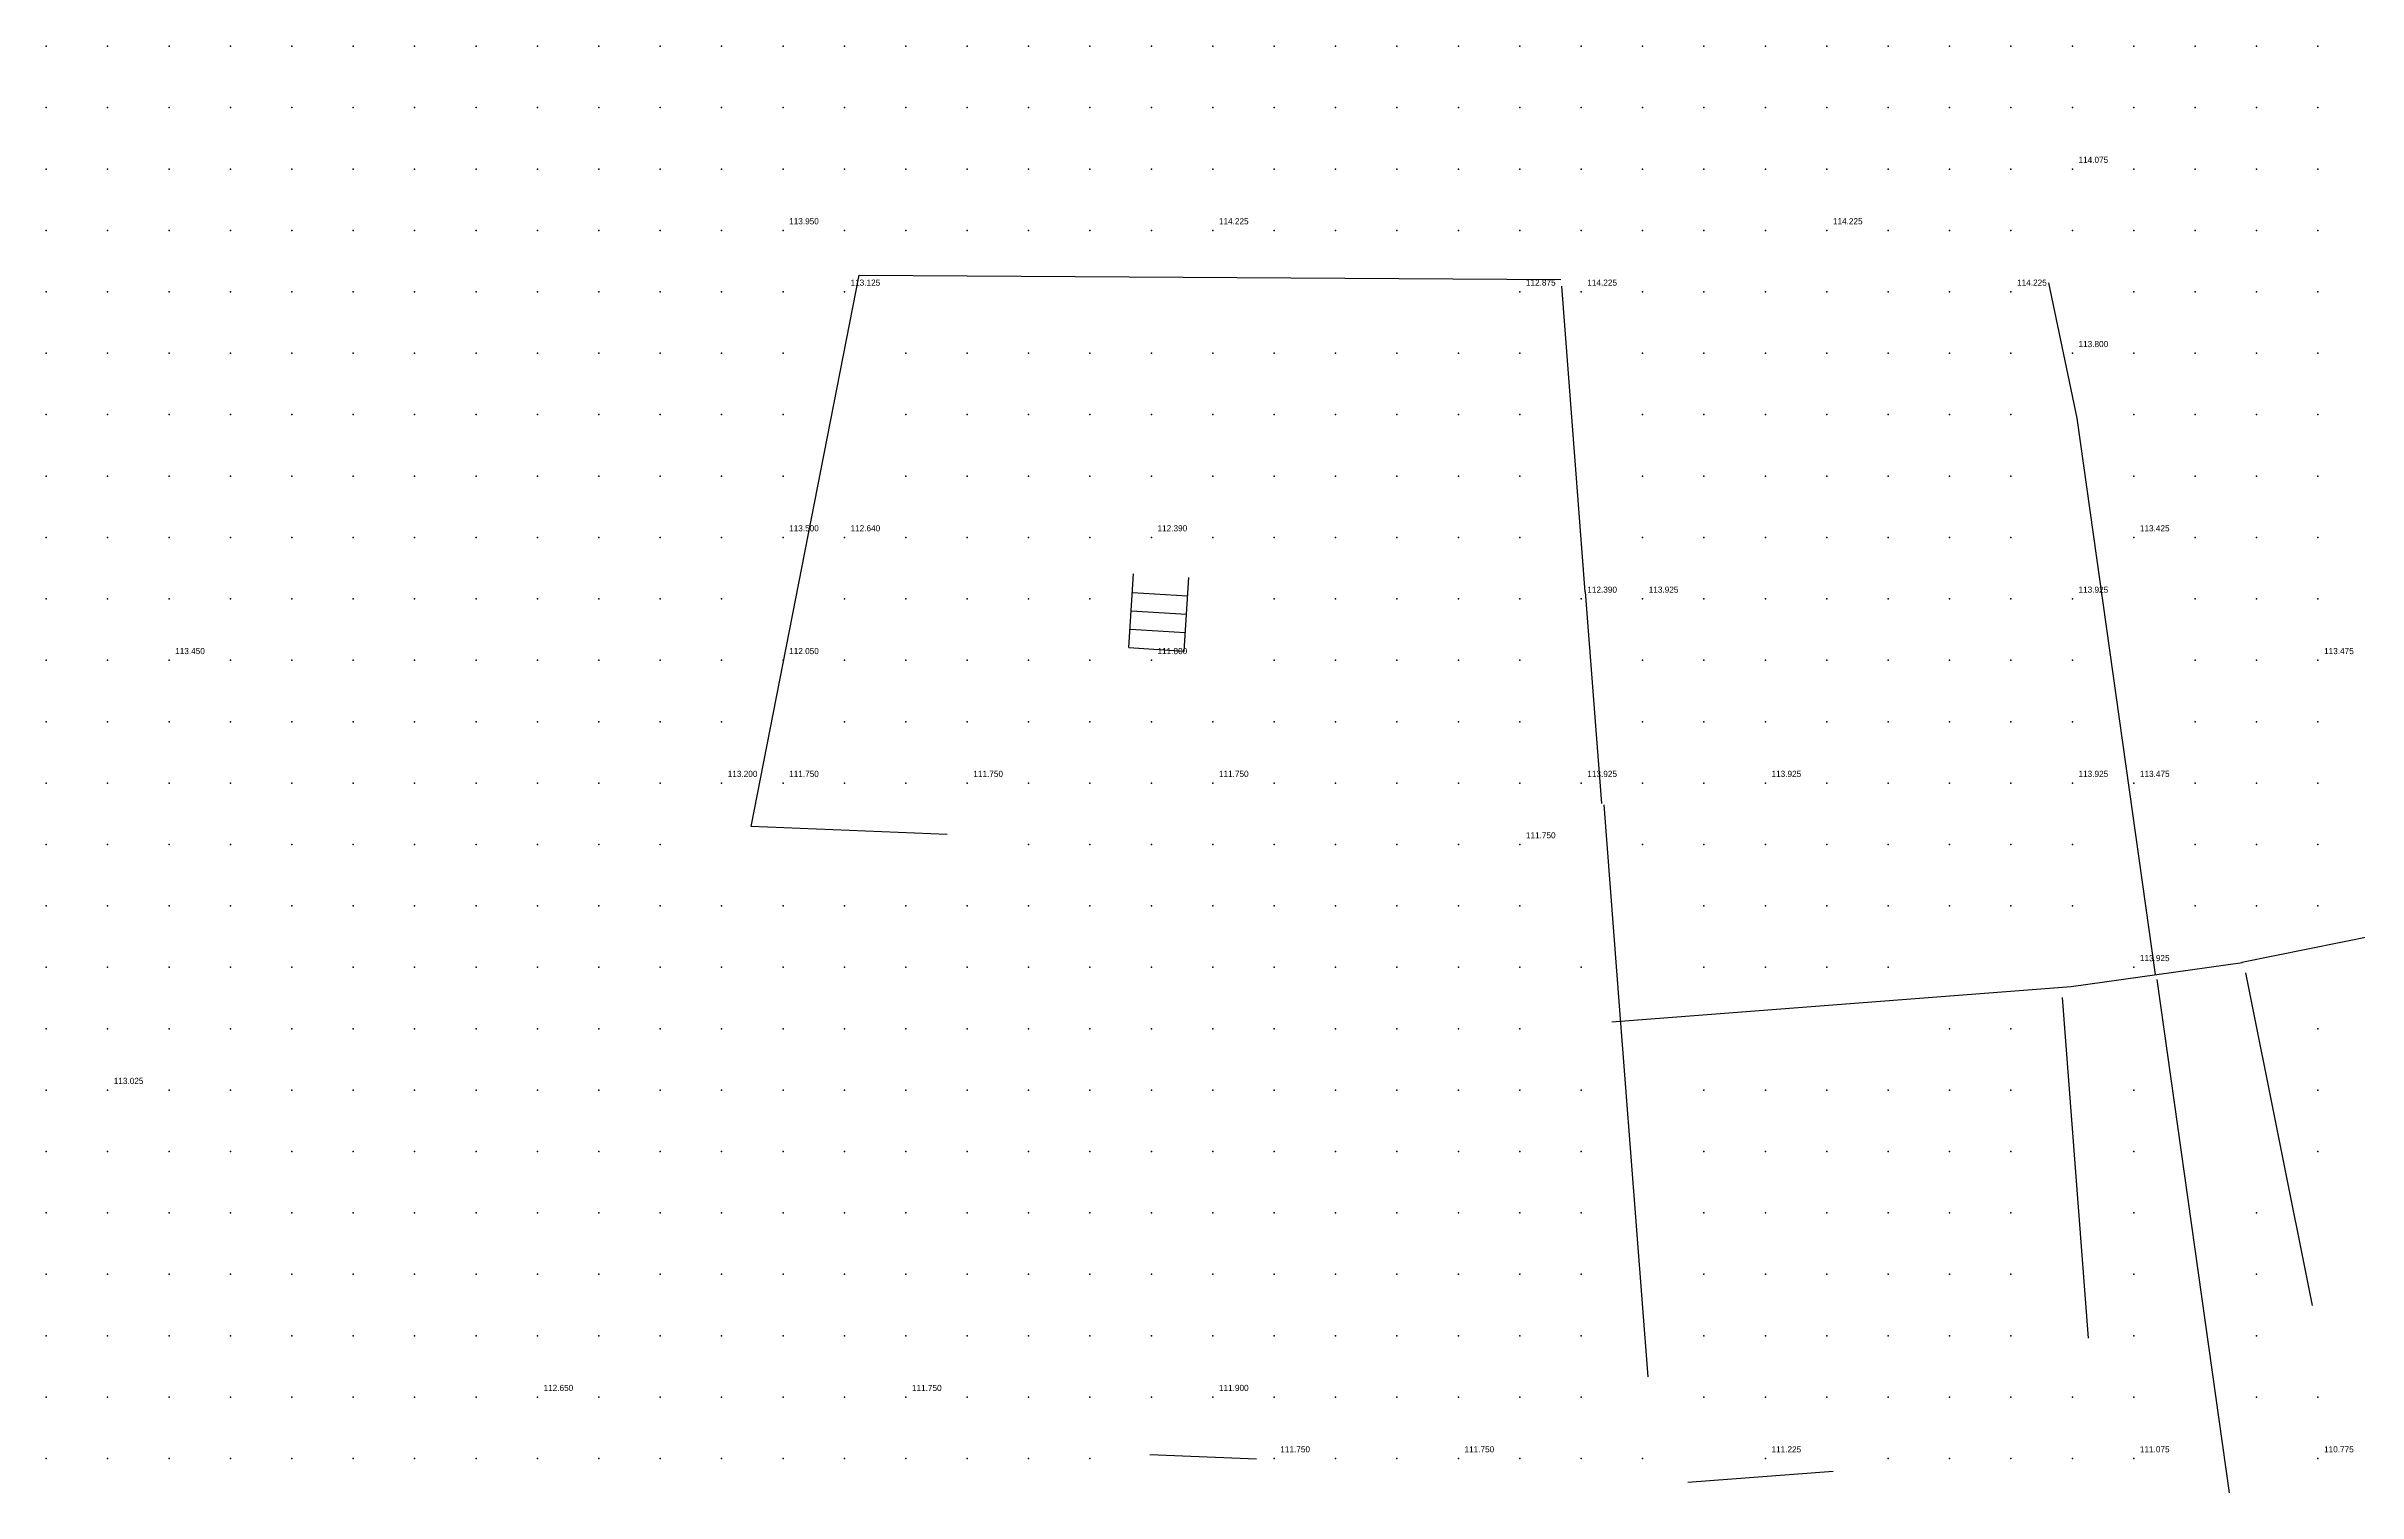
# Model space of a CAD drawing. Header units: metres. Extents: x 287878 to 288137, y 62805 to 63074.
# Drawn here: x 288080 to 288117.65, y 62836.44 to 62860 of the extents above; entities that cross this region are included whole.
import ezdxf

# ---------------------------------------------------------------- set-up
doc = ezdxf.new("R2010")
doc.units = ezdxf.units.M
for name, color, linetype in [('BARRIERS', 1, 'Continuous'), ('SURVEY_INTERP', 8, 'Continuous'), ('SURVEY_REAL', 3, 'Continuous')]:
    doc.layers.add(name, color=color, linetype=linetype)

msp = doc.modelspace()

# ---------------------------------------------------------------- linework, layer by layer
at = {"layer": 'BARRIERS'}
for p, q in [((288091.482, 62847.291), (288093.243, 62856.27)), ((288093.243, 62856.27), (288104.667, 62856.202)), ((288105.067, 62851.117), (288104.685, 62856.095)), ((288113.077, 62853.943), (288112.617, 62856.148)), ((288114.352, 62844.88), (288113.077, 62853.943)), ((288097.634, 62850.208), (288097.71, 62851.406)), ((288097.691, 62851.106), (288098.589, 62851.05)), ((288098.532, 62850.151), (288098.608, 62851.349)), ((288105.067, 62851.117), (288105.332, 62847.666)), ((288097.672, 62850.807), (288098.57, 62850.75)), ((288097.653, 62850.508), (288098.551, 62850.451)), ((288097.634, 62850.208), (288098.532, 62850.151)), ((288105.632, 62844.304), (288105.376, 62847.647)), ((288094.673, 62847.161), (288091.482, 62847.291)), ((288122.775, 62846.491), (288115.762, 62845.078)), ((288112.981, 62844.687), (288115.77, 62845.08)), ((288114.377, 62844.799), (288115.552, 62836.442)), ((288116.912, 62839.492), (288115.823, 62844.912)), ((288105.497, 62844.113), (288112.981, 62844.687)), ((288113.264, 62838.958), (288112.838, 62844.506)), ((288106.091, 62838.328), (288105.632, 62844.304)), ((288097.975, 62837.065), (288099.711, 62836.994)), ((288106.739, 62836.614), (288109.104, 62836.795))]:
    msp.add_line(p, q, dxfattribs=at)
at = {"layer": 'SURVEY_INTERP'}
for p in [(288080, 62860, 114.882), (288081, 62860, 115.019), (288082, 62860, 115.086), (288083, 62860, 115.105), (288084, 62860, 115.096), (288085, 62860, 115.067), (288086, 62860, 115.023), (288087, 62860, 114.966), (288088, 62860, 114.896), (288089, 62860, 114.814), (288090, 62860, 114.723), (288091, 62860, 114.633), (288092, 62860, 114.562), (288093, 62860, 114.531), (288094, 62860, 114.545), (288095, 62860, 114.571), (288096, 62860, 114.581), (288097, 62860, 114.574), (288098, 62860, 114.56), (288099, 62860, 114.55), (288100, 62860, 114.552), (288101, 62860, 114.559), (288102, 62860, 114.563), (288103, 62860, 114.558), (288104, 62860, 114.543), (288105, 62860, 114.515), (288106, 62860, 114.474), (288107, 62860, 114.415), (288108, 62860, 114.322), (288110, 62860, 114.307), (288111, 62860, 114.344), (288112, 62860, 114.335), (288113, 62860, 114.324), (288114, 62860, 114.332), (288115, 62860, 114.343), (288116, 62860, 114.335), (288117, 62860, 114.305), (288080, 62859, 114.93), (288081, 62859, 114.978), (288082, 62859, 115.011), (288083, 62859, 115.022), (288084, 62859, 115.012), (288085, 62859, 114.984), (288086, 62859, 114.941), (288087, 62859, 114.882), (288088, 62859, 114.809), (288089, 62859, 114.718), (288090, 62859, 114.611), (288091, 62859, 114.501), (288092, 62859, 114.435), (288093, 62859, 114.443), (288094, 62859, 114.476), (288095, 62859, 114.497), (288096, 62859, 114.498), (288097, 62859, 114.482), (288098, 62859, 114.454), (288099, 62859, 114.437), (288100, 62859, 114.45), (288101, 62859, 114.474), (288102, 62859, 114.489), (288103, 62859, 114.492), (288104, 62859, 114.483), (288105, 62859, 114.462), (288106, 62859, 114.429), (288107, 62859, 114.384), (288108, 62859, 114.33), (288109, 62859, 114.292), (288110, 62859, 114.306), (288111, 62859, 114.305), (288112, 62859, 114.256), (288113, 62859, 114.202), (288114, 62859, 114.243), (288115, 62859, 114.283), (288116, 62859, 114.281), (288117, 62859, 114.243), (288080, 62858, 114.858), (288081, 62858, 114.899), (288082, 62858, 114.927), (288083, 62858, 114.936), (288084, 62858, 114.927), (288085, 62858, 114.901), (288086, 62858, 114.858), (288087, 62858, 114.799), (288088, 62858, 114.721), (288089, 62858, 114.619), (288090, 62858, 114.479), (288091, 62858, 114.291), (288092, 62858, 114.164), (288093, 62858, 114.254), (288094, 62858, 114.359), (288095, 62858, 114.399), (288096, 62858, 114.402), (288097, 62858, 114.379), (288098, 62858, 114.333), (288099, 62858, 114.297), (288100, 62858, 114.335), (288101, 62858, 114.384), (288102, 62858, 114.411), (288103, 62858, 114.421), (288104, 62858, 114.419), (288105, 62858, 114.406), (288106, 62858, 114.383), (288107, 62858, 114.348), (288108, 62858, 114.305), (288109, 62858, 114.275), (288110, 62858, 114.281), (288111, 62858, 114.267), (288112, 62858, 114.191), (288114, 62858, 114.174), (288115, 62858, 114.233), (288116, 62858, 114.23), (288117, 62858, 114.185), (288080, 62857, 114.722), (288081, 62857, 114.793), (288082, 62857, 114.833), (288083, 62857, 114.848), (288084, 62857, 114.842), (288085, 62857, 114.817), (288086, 62857, 114.776), (288087, 62857, 114.717), (288088, 62857, 114.638), (288089, 62857, 114.531), (288090, 62857, 114.377), (288091, 62857, 114.141), (288093, 62857, 114.112), (288094, 62857, 114.25), (288095, 62857, 114.292), (288096, 62857, 114.295), (288097, 62857, 114.282), (288098, 62857, 114.253), (288100, 62857, 114.26), (288101, 62857, 114.304), (288102, 62857, 114.332), (288103, 62857, 114.347), (288104, 62857, 114.351), (288105, 62857, 114.346), (288106, 62857, 114.332), (288107, 62857, 114.308), (288108, 62857, 114.266), (288110, 62857, 114.251), (288111, 62857, 114.242), (288112, 62857, 114.212), (288113, 62857, 114.171), (288114, 62857, 114.184), (288115, 62857, 114.198), (288116, 62857, 114.185), (288117, 62857, 114.14), (288080, 62856, 114.573), (288081, 62856, 114.684), (288082, 62856, 114.738), (288083, 62856, 114.758), (288084, 62856, 114.755), (288085, 62856, 114.733), (288086, 62856, 114.694), (288087, 62856, 114.636), (288088, 62856, 114.558), (288089, 62856, 114.457), (288090, 62856, 114.327), (288091, 62856, 114.174), (288092, 62856, 114.077), (288106, 62856, 114.276), (288107, 62856, 114.268), (288108, 62856, 114.253), (288109, 62856, 114.24), (288110, 62856, 114.236), (288111, 62856, 114.224), (288114, 62856, 114.171), (288115, 62856, 114.155), (288116, 62856, 114.136), (288117, 62856, 114.102), (288080, 62855, 114.472), (288081, 62855, 114.591), (288082, 62855, 114.645), (288083, 62855, 114.665), (288084, 62855, 114.665), (288085, 62855, 114.647), (288086, 62855, 114.611), (288087, 62855, 114.555), (288088, 62855, 114.478), (288089, 62855, 114.38), (288090, 62855, 114.266), (288091, 62855, 114.152), (288092, 62855, 114.064), (288094, 62855, 114.004), (288095, 62855, 114.004), (288096, 62855, 113.99), (288097, 62855, 113.972), (288098, 62855, 113.983), (288099, 62855, 114.024), (288100, 62855, 114.066), (288101, 62855, 114.106), (288102, 62855, 114.144), (288103, 62855, 114.172), (288104, 62855, 114.19), (288106, 62855, 114.208), (288107, 62855, 114.213), (288108, 62855, 114.215), (288109, 62855, 114.212), (288110, 62855, 114.203), (288111, 62855, 114.193), (288112, 62855, 114.188), (288114, 62855, 114.106), (288115, 62855, 114.083), (288116, 62855, 114.07), (288117, 62855, 114.053), (288080, 62854, 114.438), (288081, 62854, 114.514), (288082, 62854, 114.548), (288083, 62854, 114.563), (288084, 62854, 114.568), (288085, 62854, 114.558), (288086, 62854, 114.526), (288087, 62854, 114.472), (288088, 62854, 114.393), (288089, 62854, 114.29), (288090, 62854, 114.16), (288091, 62854, 114.003), (288092, 62854, 113.831), (288094, 62854, 113.741), (288095, 62854, 113.786), (288096, 62854, 113.759), (288097, 62854, 113.664), (288098, 62854, 113.613), (288099, 62854, 113.706), (288100, 62854, 113.848), (288101, 62854, 113.954), (288102, 62854, 114.024), (288103, 62854, 114.069), (288104, 62854, 114.095), (288106, 62854, 114.124), (288107, 62854, 114.138), (288108, 62854, 114.15), (288109, 62854, 114.154), (288110, 62854, 114.146), (288111, 62854, 114.128), (288112, 62854, 114.091), (288114, 62854, 113.962), (288115, 62854, 113.959), (288116, 62854, 113.978), (288117, 62854, 113.984), (288080, 62853, 114.407), (288081, 62853, 114.42), (288082, 62853, 114.419), (288083, 62853, 114.434), (288084, 62853, 114.457), (288085, 62853, 114.463), (288086, 62853, 114.441), (288087, 62853, 114.389), (288088, 62853, 114.306), (288089, 62853, 114.19), (288090, 62853, 114.03), (288091, 62853, 113.79), (288092, 62853, 113.424), (288094, 62853, 113.354), (288095, 62853, 113.55), (288096, 62853, 113.506), (288097, 62853, 113.223), (288098, 62853, 112.965), (288099, 62853, 113.244), (288100, 62853, 113.592), (288101, 62853, 113.789), (288102, 62853, 113.896), (288103, 62853, 113.958), (288104, 62853, 113.995), (288106, 62853, 114.027), (288107, 62853, 114.05), (288108, 62853, 114.073), (288109, 62853, 114.084), (288110, 62853, 114.077), (288111, 62853, 114.046), (288112, 62853, 113.972), (288114, 62853, 113.685), (288115, 62853, 113.774), (288116, 62853, 113.866), (288117, 62853, 113.894), (288080, 62852, 114.33), (288081, 62852, 114.259), (288082, 62852, 114.202), (288083, 62852, 114.244), (288084, 62852, 114.323), (288085, 62852, 114.365), (288086, 62852, 114.357), (288087, 62852, 114.307), (288088, 62852, 114.22), (288089, 62852, 114.094), (288090, 62852, 113.918), (288091, 62852, 113.638), (288094, 62852, 113.074), (288095, 62852, 113.38), (288096, 62852, 113.324), (288097, 62852, 112.9), (288099, 62852, 112.906), (288100, 62852, 113.4), (288101, 62852, 113.638), (288102, 62852, 113.766), (288103, 62852, 113.843), (288104, 62852, 113.895), (288106, 62852, 113.941), (288107, 62852, 113.965), (288108, 62852, 113.996), (288109, 62852, 114.013), (288110, 62852, 114.009), (288111, 62852, 113.974), (288112, 62852, 113.883), (288115, 62852, 113.636), (288116, 62852, 113.766), (288117, 62852, 113.782), (288080, 62851, 114.217), (288081, 62851, 113.991), (288082, 62851, 113.799), (288083, 62851, 113.964), (288084, 62851, 114.177), (288085, 62851, 114.272), (288086, 62851, 114.28), (288087, 62851, 114.231), (288088, 62851, 114.137), (288089, 62851, 114.004), (288090, 62851, 113.834), (288091, 62851, 113.612), (288093, 62851, 113.053), (288094, 62851, 113.181), (288095, 62851, 113.284), (288096, 62851, 113.239), (288097, 62851, 113.031), (288100, 62851, 113.306), (288101, 62851, 113.499), (288102, 62851, 113.626), (288103, 62851, 113.711), (288104, 62851, 113.787), (288107, 62851, 113.916), (288108, 62851, 113.932), (288109, 62851, 113.948), (288110, 62851, 113.948), (288111, 62851, 113.923), (288112, 62851, 113.859), (288115, 62851, 113.682), (288116, 62851, 113.678), (288117, 62851, 113.617), (288080, 62850, 114.138), (288081, 62850, 113.789), (288083, 62850, 113.765), (288084, 62850, 114.083), (288085, 62850, 114.204), (288086, 62850, 114.215), (288087, 62850, 114.161), (288088, 62850, 114.057), (288089, 62850, 113.906), (288090, 62850, 113.731), (288091, 62850, 113.573), (288093, 62850, 113.289), (288094, 62850, 113.164), (288095, 62850, 113.073), (288096, 62850, 113.082), (288097, 62850, 113.067), (288100, 62850, 113.131), (288101, 62850, 113.326), (288102, 62850, 113.457), (288103, 62850, 113.529), (288104, 62850, 113.61), (288106, 62850, 113.842), (288107, 62850, 113.858), (288108, 62850, 113.878), (288109, 62850, 113.894), (288110, 62850, 113.898), (288111, 62850, 113.886), (288112, 62850, 113.859), (288113, 62850, 113.816), (288115, 62850, 113.721), (288116, 62850, 113.607), (288080, 62849, 114.151), (288081, 62849, 113.93), (288082, 62849, 113.756), (288083, 62849, 113.901), (288084, 62849, 114.089), (288085, 62849, 114.168), (288086, 62849, 114.165), (288087, 62849, 114.103), (288088, 62849, 113.984), (288089, 62849, 113.8), (288090, 62849, 113.558), (288091, 62849, 113.391), (288093, 62849, 113.222), (288094, 62849, 112.811), (288095, 62849, 112.452), (288096, 62849, 112.711), (288097, 62849, 112.895), (288098, 62849, 112.683), (288099, 62849, 112.412), (288100, 62849, 112.728), (288101, 62849, 113.108), (288102, 62849, 113.253), (288103, 62849, 113.237), (288104, 62849, 113.25), (288106, 62849, 113.654), (288107, 62849, 113.794), (288108, 62849, 113.864), (288109, 62849, 113.863), (288110, 62849, 113.857), (288111, 62849, 113.856), (288112, 62849, 113.862), (288113, 62849, 113.868), (288115, 62849, 113.742), (288116, 62849, 113.646), (288117, 62849, 113.575), (288080, 62848, 114.19), (288081, 62848, 114.097), (288082, 62848, 114.037), (288083, 62848, 114.065), (288084, 62848, 114.123), (288085, 62848, 114.147), (288086, 62848, 114.126), (288087, 62848, 114.057), (288088, 62848, 113.934), (288089, 62848, 113.733), (288090, 62848, 113.425), (288093, 62848, 113.146), (288094, 62848, 112.466), (288096, 62848, 112.39), (288097, 62848, 112.766), (288098, 62848, 112.371), (288100, 62848, 112.387), (288101, 62848, 112.955), (288102, 62848, 113.047), (288103, 62848, 112.769), (288104, 62848, 112.495), (288106, 62848, 113.45), (288107, 62848, 113.777), (288109, 62848, 113.856), (288110, 62848, 113.819), (288111, 62848, 113.823), (288112, 62848, 113.866), (288115, 62848, 113.746), (288116, 62848, 113.674), (288117, 62848, 113.627), (288080, 62847, 114.184), (288081, 62847, 114.135), (288082, 62847, 114.108), (288083, 62847, 114.111), (288084, 62847, 114.124), (288085, 62847, 114.121), (288086, 62847, 114.091), (288087, 62847, 114.024), (288088, 62847, 113.914), (288089, 62847, 113.748), (288090, 62847, 113.527), (288096, 62847, 112.66), (288097, 62847, 112.853), (288098, 62847, 112.632), (288099, 62847, 112.359), (288100, 62847, 112.654), (288101, 62847, 112.972), (288102, 62847, 112.937), (288103, 62847, 112.403), (288106, 62847, 113.269), (288107, 62847, 113.65), (288108, 62847, 113.801), (288109, 62847, 113.785), (288110, 62847, 113.762), (288111, 62847, 113.77), (288112, 62847, 113.808), (288113, 62847, 113.84), (288115, 62847, 113.703), (288116, 62847, 113.64), (288117, 62847, 113.594), (288080, 62846, 114.104), (288081, 62846, 114.057), (288082, 62846, 114.05), (288083, 62846, 114.069), (288084, 62846, 114.085), (288085, 62846, 114.083), (288086, 62846, 114.054), (288087, 62846, 113.996), (288088, 62846, 113.909), (288089, 62846, 113.792), (288090, 62846, 113.66), (288091, 62846, 113.554), (288092, 62846, 113.475), (288093, 62846, 113.343), (288094, 62846, 113.143), (288095, 62846, 113.003), (288096, 62846, 113.021), (288097, 62846, 113.05), (288098, 62846, 112.98), (288099, 62846, 112.92), (288100, 62846, 112.993), (288101, 62846, 113.076), (288102, 62846, 112.999), (288103, 62846, 112.674), (288104, 62846, 112.394), (288107, 62846, 113.511), (288108, 62846, 113.637), (288109, 62846, 113.672), (288110, 62846, 113.678), (288111, 62846, 113.686), (288112, 62846, 113.701), (288113, 62846, 113.703), (288115, 62846, 113.613), (288116, 62846, 113.559), (288117, 62846, 113.51), (288080, 62845, 113.92), (288081, 62845, 113.834), (288082, 62845, 113.874), (288083, 62845, 113.962), (288084, 62845, 114.018), (288085, 62845, 114.032), (288086, 62845, 114.011), (288087, 62845, 113.964), (288088, 62845, 113.896), (288089, 62845, 113.811), (288090, 62845, 113.721), (288091, 62845, 113.634), (288092, 62845, 113.549), (288093, 62845, 113.451), (288094, 62845, 113.345), (288095, 62845, 113.265), (288096, 62845, 113.231), (288097, 62845, 113.211), (288098, 62845, 113.18), (288099, 62845, 113.159), (288100, 62845, 113.168), (288101, 62845, 113.174), (288102, 62845, 113.125), (288103, 62845, 113.017), (288104, 62845, 112.964), (288105, 62845, 113.087), (288107, 62845, 113.434), (288108, 62845, 113.521), (288109, 62845, 113.561), (288110, 62845, 113.574), (288080, 62844, 113.608), (288081, 62844, 113.39), (288082, 62844, 113.574), (288083, 62844, 113.819), (288084, 62844, 113.94), (288085, 62844, 113.974), (288086, 62844, 113.961), (288087, 62844, 113.92), (288088, 62844, 113.864), (288089, 62844, 113.797), (288090, 62844, 113.725), (288091, 62844, 113.652), (288092, 62844, 113.576), (288093, 62844, 113.499), (288094, 62844, 113.425), (288095, 62844, 113.365), (288096, 62844, 113.323), (288097, 62844, 113.292), (288098, 62844, 113.265), (288099, 62844, 113.246), (288100, 62844, 113.236), (288101, 62844, 113.224), (288102, 62844, 113.2), (288103, 62844, 113.169), (288104, 62844, 113.166), (288111, 62844, 113.452), (288112, 62844, 113.441), (288117, 62844, 113.238), (288080, 62843, 113.384), (288082, 62843, 113.361), (288083, 62843, 113.726), (288084, 62843, 113.878), (288085, 62843, 113.917), (288086, 62843, 113.901), (288087, 62843, 113.86), (288088, 62843, 113.808), (288089, 62843, 113.751), (288090, 62843, 113.689), (288091, 62843, 113.623), (288092, 62843, 113.553), (288093, 62843, 113.484), (288094, 62843, 113.421), (288095, 62843, 113.37), (288096, 62843, 113.33), (288097, 62843, 113.296), (288098, 62843, 113.267), (288099, 62843, 113.244), (288100, 62843, 113.227), (288101, 62843, 113.214), (288102, 62843, 113.2), (288103, 62843, 113.19), (288104, 62843, 113.192), (288105, 62843, 113.213), (288107, 62843, 113.28), (288108, 62843, 113.304), (288109, 62843, 113.317), (288110, 62843, 113.317), (288111, 62843, 113.307), (288112, 62843, 113.285), (288114, 62843, 113.213), (288117, 62843, 113.053), (288080, 62842, 113.559), (288081, 62842, 113.355), (288082, 62842, 113.524), (288083, 62842, 113.747), (288084, 62842, 113.848), (288085, 62842, 113.861), (288086, 62842, 113.828), (288087, 62842, 113.775), (288088, 62842, 113.72), (288089, 62842, 113.669), (288090, 62842, 113.617), (288091, 62842, 113.554), (288092, 62842, 113.481), (288093, 62842, 113.406), (288094, 62842, 113.343), (288095, 62842, 113.299), (288096, 62842, 113.266), (288097, 62842, 113.232), (288098, 62842, 113.197), (288099, 62842, 113.169), (288100, 62842, 113.152), (288101, 62842, 113.142), (288102, 62842, 113.133), (288103, 62842, 113.126), (288104, 62842, 113.124), (288105, 62842, 113.131), (288107, 62842, 113.156), (288108, 62842, 113.165), (288109, 62842, 113.167), (288110, 62842, 113.159), (288111, 62842, 113.139), (288112, 62842, 113.107), (288114, 62842, 113.012), (288117, 62842, 112.834), (288080, 62841, 113.797), (288081, 62841, 113.712), (288082, 62841, 113.742), (288083, 62841, 113.806), (288084, 62841, 113.829), (288085, 62841, 113.799), (288086, 62841, 113.731), (288087, 62841, 113.648), (288088, 62841, 113.581), (288089, 62841, 113.544), (288090, 62841, 113.51), (288091, 62841, 113.449), (288092, 62841, 113.355), (288093, 62841, 113.249), (288094, 62841, 113.173), (288095, 62841, 113.147), (288096, 62841, 113.138), (288097, 62841, 113.107), (288098, 62841, 113.056), (288099, 62841, 113.015), (288100, 62841, 113.005), (288101, 62841, 113.009), (288102, 62841, 113.005), (288103, 62841, 112.995), (288104, 62841, 112.989), (288105, 62841, 112.988), (288107, 62841, 112.992), (288108, 62841, 112.992), (288109, 62841, 112.988), (288110, 62841, 112.975), (288111, 62841, 112.948), (288112, 62841, 112.901), (288114, 62841, 112.772), (288116, 62841, 112.645), (288080, 62840, 113.914), (288081, 62840, 113.864), (288082, 62840, 113.844), (288083, 62840, 113.833), (288084, 62840, 113.799), (288085, 62840, 113.724), (288086, 62840, 113.599), (288087, 62840, 113.446), (288088, 62840, 113.346), (288089, 62840, 113.354), (288090, 62840, 113.375), (288091, 62840, 113.321), (288092, 62840, 113.175), (288093, 62840, 112.975), (288094, 62840, 112.848), (288095, 62840, 112.886), (288096, 62840, 112.955), (288097, 62840, 112.933), (288098, 62840, 112.827), (288099, 62840, 112.745), (288100, 62840, 112.773), (288101, 62840, 112.822), (288102, 62840, 112.821), (288103, 62840, 112.799), (288104, 62840, 112.79), (288105, 62840, 112.789), (288107, 62840, 112.782), (288108, 62840, 112.777), (288109, 62840, 112.772), (288110, 62840, 112.762), (288111, 62840, 112.732), (288112, 62840, 112.665), (288114, 62840, 112.477), (288116, 62840, 112.341), (288080, 62839, 113.949), (288081, 62839, 113.907), (288082, 62839, 113.869), (288083, 62839, 113.826), (288084, 62839, 113.759), (288085, 62839, 113.643), (288086, 62839, 113.446), (288087, 62839, 113.151), (288088, 62839, 112.952), (288089, 62839, 113.091), (288090, 62839, 113.236), (288091, 62839, 113.199), (288092, 62839, 112.968), (288093, 62839, 112.55), (288094, 62839, 112.251), (288095, 62839, 112.492), (288096, 62839, 112.758), (288097, 62839, 112.749), (288098, 62839, 112.499), (288099, 62839, 112.285), (288100, 62839, 112.455), (288101, 62839, 112.612), (288102, 62839, 112.585), (288103, 62839, 112.517), (288104, 62839, 112.522), (288105, 62839, 112.534), (288107, 62839, 112.515), (288108, 62839, 112.508), (288109, 62839, 112.503), (288110, 62839, 112.512), (288111, 62839, 112.497), (288112, 62839, 112.403), (288114, 62839, 112.088), (288116, 62839, 111.971), (288080, 62838, 113.94), (288081, 62838, 113.9), (288082, 62838, 113.855), (288083, 62838, 113.8), (288084, 62838, 113.719), (288085, 62838, 113.586), (288086, 62838, 113.351), (288087, 62838, 112.953), (288089, 62838, 112.916), (288090, 62838, 113.156), (288091, 62838, 113.128), (288092, 62838, 112.847), (288093, 62838, 112.251), (288095, 62838, 112.217), (288096, 62838, 112.646), (288097, 62838, 112.643), (288098, 62838, 112.273), (288100, 62838, 112.239), (288101, 62838, 112.454), (288102, 62838, 112.293), (288103, 62838, 112.095), (288104, 62838, 112.199), (288105, 62838, 112.232), (288107, 62838, 112.178), (288108, 62838, 112.167), (288109, 62838, 112.137), (288110, 62838, 112.205), (288111, 62838, 112.261), (288112, 62838, 112.145), (288113, 62838, 111.807), (288114, 62838, 111.531), (288116, 62838, 111.545), (288117, 62838, 111.295), (288080, 62837, 113.905), (288081, 62837, 113.866), (288082, 62837, 113.821), (288083, 62837, 113.764), (288084, 62837, 113.686), (288085, 62837, 113.567), (288086, 62837, 113.377), (288087, 62837, 113.104), (288088, 62837, 112.922), (288089, 62837, 113.046), (288090, 62837, 113.174), (288091, 62837, 113.131), (288092, 62837, 112.905), (288093, 62837, 112.503), (288094, 62837, 112.218), (288095, 62837, 112.443), (288096, 62837, 112.688), (288097, 62837, 112.672), (288101, 62837, 112.402), (288102, 62837, 112.091), (288104, 62837, 111.987), (288105, 62837, 111.884), (288106, 62837, 111.613), (288110, 62837, 111.812), (288111, 62837, 112.058), (288112, 62837, 111.985), (288113, 62837, 111.528)]:
    msp.add_point(p, dxfattribs=at)
at = {"layer": 'SURVEY_REAL'}
for p in [(288109, 62860, 114.225), (288113, 62858, 114.075), (288092, 62857, 113.95), (288099, 62857, 114.225), (288109, 62857, 114.225), (288093, 62856, 113.125), (288104, 62856, 112.875), (288105, 62856, 114.225), (288112, 62856, 114.225), (288113, 62855, 113.8), (288092, 62852, 113.5), (288093, 62852, 112.64), (288098, 62852, 112.39), (288114, 62852, 113.425), (288105, 62851, 112.39), (288106, 62851, 113.925), (288113, 62851, 113.925), (288082, 62850, 113.45), (288092, 62850, 112.05), (288098, 62850, 111.8), (288117, 62850, 113.475), (288091, 62848, 113.2), (288092, 62848, 111.75), (288095, 62848, 111.75), (288099, 62848, 111.75), (288105, 62848, 113.925), (288108, 62848, 113.925), (288113, 62848, 113.925), (288114, 62848, 113.475), (288104, 62847, 111.75), (288114, 62845, 113.925), (288081, 62843, 113.025), (288088, 62838, 112.65), (288094, 62838, 111.75), (288099, 62838, 111.9), (288100, 62837, 111.75), (288103, 62837, 111.75), (288108, 62837, 111.225), (288114, 62837, 111.075), (288117, 62837, 110.775)]:
    msp.add_point(p, dxfattribs=at)

# ---------------------------------------------------------------- texts
for s, p in [('114.075', (288113.1, 62858.1, 114.075)), ('113.950', (288092.1, 62857.1, 113.95)), ('114.225', (288099.1, 62857.1, 114.225)), ('114.225', (288109.1, 62857.1, 114.225)), ('113.125', (288093.1, 62856.1, 113.125)), ('112.875', (288104.1, 62856.1, 112.875)), ('114.225', (288105.1, 62856.1, 114.225)), ('114.225', (288112.1, 62856.1, 114.225)), ('113.800', (288113.1, 62855.1, 113.8)), ('113.500', (288092.1, 62852.1, 113.5)), ('112.640', (288093.1, 62852.1, 112.64)), ('112.390', (288098.1, 62852.1, 112.39)), ('113.425', (288114.1, 62852.1, 113.425)), ('112.390', (288105.1, 62851.1, 112.39)), ('113.925', (288106.1, 62851.1, 113.925)), ('113.925', (288113.1, 62851.1, 113.925)), ('113.450', (288082.1, 62850.1, 113.45)), ('112.050', (288092.1, 62850.1, 112.05)), ('111.800', (288098.1, 62850.1, 111.8)), ('113.475', (288117.1, 62850.1, 113.475)), ('113.200', (288091.1, 62848.1, 113.2)), ('111.750', (288092.1, 62848.1, 111.75)), ('111.750', (288095.1, 62848.1, 111.75)), ('111.750', (288099.1, 62848.1, 111.75)), ('113.925', (288105.1, 62848.1, 113.925)), ('113.925', (288108.1, 62848.1, 113.925)), ('113.925', (288113.1, 62848.1, 113.925)), ('113.475', (288114.1, 62848.1, 113.475)), ('111.750', (288104.1, 62847.1, 111.75)), ('113.925', (288114.1, 62845.1, 113.925)), ('113.025', (288081.1, 62843.1, 113.025)), ('112.650', (288088.1, 62838.1, 112.65)), ('111.750', (288094.1, 62838.1, 111.75)), ('111.900', (288099.1, 62838.1, 111.9)), ('111.750', (288100.1, 62837.1, 111.75)), ('111.750', (288103.1, 62837.1, 111.75)), ('111.225', (288108.1, 62837.1, 111.225)), ('111.075', (288114.1, 62837.1, 111.075)), ('110.775', (288117.1, 62837.1, 110.775))]:
    msp.add_text(s, height=0.1, dxfattribs=at).set_placement(p)

doc.saveas('drawing.dxf')
